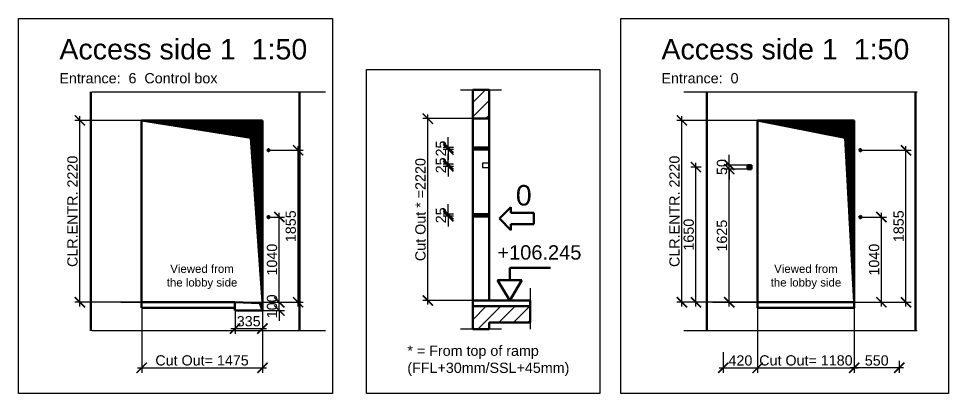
# Model space of a CAD drawing. Header units: millimetres. Extents: x -2854 to 202754, y -48725 to 27067.
# Drawn here: x 43564 to 54921, y -38031 to -33457 of the extents above; entities that cross this region are included whole.
import ezdxf

# ---------------------------------------------------------------- set-up
doc = ezdxf.new("R2010")
doc.units = ezdxf.units.MM
doc.linetypes.add('AM_ISO02W050', pattern=[7.5, 6, -1.5])
for name, color, linetype, lineweight in [('AM_0', 7, 'Continuous', 50), ('AM_5', 3, 'Continuous', 25), ('AM_8', 1, 'Continuous', 25), ('LDCar-AM_0', 7, 'Continuous', 50), ('LDCar-AM_4', 3, 'Continuous', 25), ('LDShaft-AM_0', 7, 'Continuous', 50), ('LDShaft-AM_3', 6, 'AM_ISO02W050', 25), ('LDShaft-AM_4', 3, 'Continuous', 25), ('LDShaft-AM_5', 3, 'Continuous', 25)]:
    doc.layers.add(name, color=color, linetype=linetype, lineweight=lineweight)
doc.layers.add('AM_VIEWS', color=1, linetype='Continuous', lineweight=25, plot=False)
doc.styles.add('LD', font='ARIALUNI.ttf')
doc.dimstyles.new('LIFT', dxfattribs={"dimtxt": 2.5, "dimasz": 2.5, "dimexe": 1.25, "dimexo": 0, "dimgap": 0.5, "dimtad": 1, "dimdec": 0, "dimzin": 1, "dimdsep": 46, "dimtxsty": 'LD', "dimblk": 'ARCHTICK', "dimcen": 0, "dimdle": 1, "dimclrd": 3, "dimclre": 3, "dimclrt": 4, "dimadec": 0, "dimazin": 0, "dimtp": 0.1, "dimtm": 0.1, "dimtfac": 0.71, "dimtdec": 0, "dimtix": 1, "dimtmove": 0, "dimatfit": 3, "dimfxl": 1, "dimtolj": 1, "dimarcsym": 0})

# ---------------------------------------------------------------- blocks, each defined once
blk = doc.blocks.new('LD_20260309095621_000000A2')
at = {"layer": 'LDCar-AM_4'}
blk.add_line((2500, 19020), (-350, 19020), dxfattribs=at)
blk = doc.blocks.new('LD_20260309095621_000000A3')
at = {"layer": 'LDCar-AM_4'}
blk.add_line((-350, 21940), (2500, 21940), dxfattribs=at)
blk = doc.blocks.new('LD_HOLE')
for p, q in [((-0.5, 0.5), (0.4046, 0.403)), ((-0.4375, 0.5), (-0.4375, 0.4933)), ((-0.4225, 0.5), (-0.4225, 0.4917)), ((-0.4075, 0.5), (-0.4075, 0.4901)), ((-0.3925, 0.5), (-0.3925, 0.4878)), ((-0.375, 0.5), (-0.375, 0.4866)), ((-0.36, 0.5), (-0.36, 0.485)), ((-0.345, 0.5), (-0.345, 0.4834)), ((-0.33, 0.5), (-0.33, 0.4818)), ((-0.3125, 0.5), (-0.3125, 0.4799)), ((-0.2975, 0.5), (-0.2975, 0.4783)), ((-0.2825, 0.5), (-0.2825, 0.4767)), ((-0.2675, 0.5), (-0.2675, 0.4751)), ((-0.25, 0.5), (-0.25, 0.4732)), ((-0.235, 0.5), (-0.235, 0.4716)), ((-0.22, 0.5), (-0.22, 0.47)), ((-0.205, 0.5), (-0.205, 0.4684)), ((-0.1875, 0.5), (-0.1875, 0.4665)), ((-0.1725, 0.5), (-0.1725, 0.4649)), ((-0.1575, 0.5), (-0.1575, 0.4633)), ((-0.1425, 0.5), (-0.1425, 0.4617)), ((-0.125, 0.5), (-0.125, 0.4598)), ((-0.11, 0.5), (-0.11, 0.4582)), ((-0.095, 0.5), (-0.095, 0.4566)), ((-0.08, 0.5), (-0.08, 0.455)), ((-0.0625, 0.5), (-0.0625, 0.4531)), ((-0.0475, 0.5), (-0.0475, 0.4515)), ((-0.0325, 0.5), (-0.0325, 0.4499)), ((-0.0175, 0.5), (-0.0175, 0.4483)), ((0, 0.5), (0, 0.4464)), ((0.015, 0.5), (0.015, 0.4448)), ((0.03, 0.5), (0.03, 0.4432)), ((0.045, 0.5), (0.045, 0.4416)), ((0.0625, 0.5), (0.0625, 0.4397)), ((0.0775, 0.5), (0.0775, 0.4381)), ((0.0925, 0.5), (0.0925, 0.4365)), ((0.1075, 0.5), (0.1075, 0.4349)), ((0.125, 0.5), (0.125, 0.433)), ((0.14, 0.5), (0.14, 0.4314)), ((0.155, 0.5), (0.155, 0.4298)), ((0.17, 0.5), (0.17, 0.4282)), ((0.1875, 0.5), (0.1875, 0.4263)), ((0.2025, 0.5), (0.2025, 0.4247)), ((0.2175, 0.5), (0.2175, 0.4231)), ((0.2325, 0.5), (0.2325, 0.4214)), ((0.25, 0.5), (0.25, 0.4196)), ((0.265, 0.5), (0.265, 0.418)), ((0.28, 0.5), (0.28, 0.4164)), ((0.295, 0.5), (0.295, 0.4147)), ((0.3125, 0.5), (0.3125, 0.4129)), ((0.3275, 0.5), (0.3275, 0.4113)), ((0.3425, 0.5), (0.3425, 0.4097)), ((0.3575, 0.5), (0.3575, 0.408)), ((0.375, 0.5), (0.375, 0.4062)), ((0.39, 0.5), (0.39, 0.4046)), ((0.405, 0.5), (0.405, 0.3989)), ((0.42, 0.5), (0.42, 0.257)), ((0.4375, 0.5), (0.4375, 0.0914)), ((0.4525, 0.5), (0.4525, -0.0505)), ((0.4675, 0.5), (0.4675, -0.1925)), ((0.4825, 0.5), (0.4825, -0.3344)), ((0.4046, 0.403), (0.5, -0.5))]:
    blk.add_line(p, q)
blk = doc.blocks.new('LD_20260309095621_000000C2')
at = {"layer": 'LDCar-AM_0', "xscale": 1475, "yscale": 2220, "zscale": 1475}
blk.add_blockref('LD_HOLE', (0, 0), dxfattribs=at)
blk = doc.blocks.new('_ArchTick')
at = {"color": 0, "linetype": 'ByBlock', "const_width": 0.15}
blk.add_lwpolyline([(-0.5, -0.5), (0.5, 0.5)], dxfattribs=at)
blk = doc.blocks.new('*D2655')
at = {"layer": 'Defpoints', "color": 0, "transparency": 16777216}
for p in [(44313, -34699), (45068, -34699), (45068, -36919)]:
    blk.add_point(p, dxfattribs=at)
at = {"layer": 'LDShaft-AM_5', "color": 3, "lineweight": -2, "transparency": 16777216}
for p, q in [((45068, -34699), (44250, -34699)), ((44313, -36969), (44313, -34649)), ((45068, -36919), (44250, -36919))]:
    blk.add_line(p, q, dxfattribs=at)
at = {"layer": 'LDShaft-AM_5', "color": 3, "lineweight": -2, "transparency": 16777216, "xscale": 125, "yscale": 125, "zscale": 125}
for p, rotation in [((44313, -34699), 90), ((44313, -36919), 270)]:
    blk.add_blockref('_ArchTick', p, dxfattribs=dict(at, rotation=rotation))
at = {"layer": 'LDShaft-AM_5', "color": 4, "transparency": 16777216, "insert": (44223, -35809), "char_height": 125, "attachment_point": 5, "rotation": 90, "style": 'LD'}
blk.add_mtext('\\A1;CLR.ENTR. 2220', dxfattribs=at)
blk = doc.blocks.new('*D2656')
at = {"layer": 'Defpoints', "color": 0, "transparency": 16777216}
for p in [(45068, -36919), (46543, -36919), (46543, -37719)]:
    blk.add_point(p, dxfattribs=at)
at = {"layer": 'LDShaft-AM_5', "color": 3, "lineweight": -2, "transparency": 16777216}
for p, q in [((45068, -36919), (45068, -37781)), ((46543, -36919), (46543, -37781)), ((45018, -37719), (46593, -37719))]:
    blk.add_line(p, q, dxfattribs=at)
at = {"layer": 'LDShaft-AM_5', "color": 3, "lineweight": -2, "transparency": 16777216, "xscale": 125, "yscale": 125, "zscale": 125, "rotation": 180}
blk.add_blockref('_ArchTick', (45068, -37719), dxfattribs=at)
at = {"layer": 'LDShaft-AM_5', "color": 3, "lineweight": -2, "transparency": 16777216, "xscale": 125, "yscale": 125, "zscale": 125}
blk.add_blockref('_ArchTick', (46543, -37719), dxfattribs=at)
at = {"layer": 'LDShaft-AM_5', "color": 4, "transparency": 16777216, "insert": (45805, -37629), "char_height": 125, "attachment_point": 5, "style": 'LD'}
blk.add_mtext('\\A1;Cut Out= 1475', dxfattribs=at)
blk = doc.blocks.new('*D2657')
at = {"layer": 'AM_5', "color": 3, "lineweight": -2, "transparency": 16777216}
for p, q in [((46618, -35064), (47040, -35064)), ((46978, -36969), (46978, -35014)), ((44813, -36919), (47040, -36919))]:
    blk.add_line(p, q, dxfattribs=at)
at = {"layer": 'Defpoints', "color": 0, "transparency": 16777216}
for p in [(46618, -35064), (46978, -35064), (44813, -36919)]:
    blk.add_point(p, dxfattribs=at)
at = {"layer": 'AM_5', "color": 3, "lineweight": -2, "transparency": 16777216, "xscale": 125, "yscale": 125, "zscale": 125}
for p, rotation in [((46978, -35064), 90), ((46978, -36919), 270)]:
    blk.add_blockref('_ArchTick', p, dxfattribs=dict(at, rotation=rotation))
at = {"layer": 'AM_5', "color": 4, "transparency": 16777216, "insert": (46889, -35991), "char_height": 125, "attachment_point": 5, "rotation": 90, "style": 'LD'}
blk.add_mtext('\\A1;1855', dxfattribs=at)
blk = doc.blocks.new('*D2658')
at = {"layer": 'AM_5', "color": 3, "lineweight": -2, "transparency": 16777216}
for p, q in [((46618, -35879), (46812, -35879)), ((46749, -36969), (46749, -35829)), ((44813, -36919), (46812, -36919))]:
    blk.add_line(p, q, dxfattribs=at)
at = {"layer": 'Defpoints', "color": 0, "transparency": 16777216}
for p in [(46618, -35879), (46749, -35879), (44813, -36919)]:
    blk.add_point(p, dxfattribs=at)
at = {"layer": 'AM_5', "color": 3, "lineweight": -2, "transparency": 16777216, "xscale": 125, "yscale": 125, "zscale": 125}
for p, rotation in [((46749, -35879), 90), ((46749, -36919), 270)]:
    blk.add_blockref('_ArchTick', p, dxfattribs=dict(at, rotation=rotation))
at = {"layer": 'AM_5', "color": 4, "transparency": 16777216, "insert": (46660, -36399), "char_height": 125, "attachment_point": 5, "rotation": 90, "style": 'LD'}
blk.add_mtext('\\A1;1040', dxfattribs=at)
blk = doc.blocks.new('*D2659')
at = {"layer": 'AM_5', "color": 3, "lineweight": -2, "transparency": 16777216}
for p, q in [((46208, -37019), (46208, -37303)), ((46543, -37019), (46543, -37303)), ((46158, -37240), (46593, -37240))]:
    blk.add_line(p, q, dxfattribs=at)
at = {"layer": 'Defpoints', "color": 0, "transparency": 16777216}
for p in [(46208, -37019), (46543, -37019), (46543, -37240)]:
    blk.add_point(p, dxfattribs=at)
at = {"layer": 'AM_5', "color": 3, "lineweight": -2, "transparency": 16777216, "xscale": 125, "yscale": 125, "zscale": 125, "rotation": 180}
blk.add_blockref('_ArchTick', (46208, -37240), dxfattribs=at)
at = {"layer": 'AM_5', "color": 3, "lineweight": -2, "transparency": 16777216, "xscale": 125, "yscale": 125, "zscale": 125}
blk.add_blockref('_ArchTick', (46543, -37240), dxfattribs=at)
at = {"layer": 'AM_5', "color": 4, "transparency": 16777216, "insert": (46375, -37151), "char_height": 125, "attachment_point": 5, "style": 'LD'}
blk.add_mtext('\\A1;335', dxfattribs=at)
blk = doc.blocks.new('LD_20260309095621_000000C7')
at = {"layer": 'LDCar-AM_4'}
blk.add_line((350, 945), (-150, 945), dxfattribs=at)
blk = doc.blocks.new('LD_20260309095621_000000C8')
at = {"layer": 'LDCar-AM_4'}
blk.add_line((-150, 3865), (350, 3865), dxfattribs=at)
blk = doc.blocks.new('LD_20260309095621_000000CA')
at = {"layer": 'LDShaft-AM_0'}
for p, q in [((200, 3865), (0, 3865)), ((0, 3865), (0, 3515)), ((200, 3515), (200, 3865)), ((0, 3515), (0, 3162.5)), ((0, 3515), (200, 3515)), ((200, 3162.5), (200, 3515)), ((0, 3162.5), (0, 3137.5)), ((0, 3162.5), (200, 3162.5)), ((200, 3137.5), (0, 3137.5)), ((0, 3137.5), (0, 2347.5)), ((200, 3137.5), (200, 3162.5)), ((200, 2347.5), (200, 3137.5)), ((0, 2347.5), (0, 2322.5)), ((0, 2347.5), (200, 2347.5)), ((200, 2322.5), (0, 2322.5)), ((0, 2322.5), (0, 1295)), ((200, 2322.5), (200, 2347.5)), ((200, 1295), (200, 2322.5)), ((80, 1225), (0, 1225)), ((0, 1225), (0, 945)), ((200, 1225), (80, 1225)), ((700, 1225), (200, 1225)), ((700, 1025), (700, 1225)), ((200, 945), (200, 1025)), ((200, 1025), (700, 1025)), ((0, 945), (80, 945)), ((80, 945), (200, 945))]:
    blk.add_line(p, q, dxfattribs=at)
blk = doc.blocks.new('LD_20260309095621_000000CC')
at = {"layer": 'LDShaft-AM_4'}
blk.add_line((700, 150), (700, -350), dxfattribs=at)
blk = doc.blocks.new('LD_ENTRY_R')
for p, q in [((0, 0), (141, 141)), ((141, 70), (141, 141)), ((0, 0), (141, -141)), ((141, 70), (422, 70)), ((422, -70), (422, 70)), ((141, -70), (422, -70)), ((141, -70), (141, -141))]:
    blk.add_line(p, q)
blk = doc.blocks.new('LD_20260309095621_000000CE')
at = {"layer": 'LDCar-AM_0'}
blk.add_blockref('LD_ENTRY_R', (0, 0), dxfattribs=at)
at = {"layer": 'LDCar-AM_0', "style": 'LD'}
blk.add_text('0', height=250, dxfattribs=at).set_placement((200, 160))
blk = doc.blocks.new('LD_ENTRY_FLOOR_R')
for p, q in [((0, 0), (-150, 250)), ((150, 250), (0, 0))]:
    blk.add_line(p, q)
at = {"layer": 'AM_0'}
for p, q in [((0, 398), (500, 398)), ((0, 250), (0, 398)), ((-150, 250), (150, 250))]:
    blk.add_line(p, q, dxfattribs=at)
blk = doc.blocks.new('LD_20260309095621_000000CF')
at = {"layer": 'LDCar-AM_0'}
blk.add_blockref('LD_ENTRY_FLOOR_R', (0, 0), dxfattribs=at)
at = {"layer": 'LDCar-AM_0', "style": 'LD'}
blk.add_text('+106.245', height=175, dxfattribs=at).set_placement((-150, 500))
blk = doc.blocks.new('LD_20260309095621_000000D0')
at = {"layer": 'LDShaft-AM_0'}
for p, q in [((80, 0), (0, 0)), ((0, 0), (0, -70)), ((200, 0), (80, 0)), ((700, 0), (200, 0)), ((700, -70), (700, 0)), ((0, -70), (80, -70)), ((80, -70), (200, -70)), ((200, -70), (700, -70))]:
    blk.add_line(p, q, dxfattribs=at)
blk = doc.blocks.new('LD_20260309095621_000000D3')
at = {"layer": 'AM_8'}
for p, q in [((0, 3712), (153, 3865)), ((0, 3536), (200, 3736)), ((156, 3515), (200, 3559)), ((0, 1061), (164, 1225)), ((61, 945), (341, 1225)), ((318, 1025), (518, 1225)), ((495, 1025), (695, 1225)), ((671, 1025), (700, 1054))]:
    blk.add_line(p, q, dxfattribs=at)
blk = doc.blocks.new('*D2660')
at = {"layer": 'Defpoints', "color": 0, "transparency": 16777216}
for p in [(48563, -34678), (49313, -34678), (49313, -36898)]:
    blk.add_point(p, dxfattribs=at)
at = {"layer": 'LDShaft-AM_5', "color": 3, "lineweight": -2, "transparency": 16777216}
for p, q in [((48563, -36948), (48563, -34628)), ((49313, -34678), (48500, -34678)), ((49313, -36898), (48500, -36898))]:
    blk.add_line(p, q, dxfattribs=at)
at = {"layer": 'LDShaft-AM_5', "color": 3, "lineweight": -2, "transparency": 16777216, "xscale": 125, "yscale": 125, "zscale": 125}
for p, rotation in [((48563, -34678), 90), ((48563, -36898), 270)]:
    blk.add_blockref('_ArchTick', p, dxfattribs=dict(at, rotation=rotation))
at = {"layer": 'LDShaft-AM_5', "color": 4, "transparency": 16777216, "insert": (48473, -35788), "char_height": 125, "attachment_point": 5, "rotation": 90, "style": 'LD'}
blk.add_mtext('\\A1;Cut Out * =2220 ', dxfattribs=at)
blk = doc.blocks.new('*D2661')
at = {"layer": 'AM_5', "color": 3, "lineweight": -2, "transparency": 16777216}
for p, q in [((48813, -35030), (48813, -34905)), ((48875, -35030), (48750, -35030)), ((48875, -35055), (48750, -35055)), ((48813, -35055), (48813, -35030)), ((48813, -35055), (48813, -35180))]:
    blk.add_line(p, q, dxfattribs=at)
at = {"layer": 'Defpoints', "color": 0, "transparency": 16777216}
for p in [(48813, -35030), (48875, -35030), (48875, -35055)]:
    blk.add_point(p, dxfattribs=at)
at = {"layer": 'AM_5', "color": 3, "lineweight": -2, "transparency": 16777216, "xscale": 125, "yscale": 125, "zscale": 125}
for p, rotation in [((48813, -35030), 270), ((48813, -35055), 90)]:
    blk.add_blockref('_ArchTick', p, dxfattribs=dict(at, rotation=rotation))
at = {"layer": 'AM_5', "color": 4, "transparency": 16777216, "insert": (48724, -35043), "char_height": 125, "attachment_point": 5, "rotation": 90, "style": 'LD'}
blk.add_mtext('\\A1;25', dxfattribs=at)
blk = doc.blocks.new('*D2662')
at = {"layer": 'AM_5', "color": 3, "lineweight": -2, "transparency": 16777216}
for p, q in [((48813, -35845), (48813, -35720)), ((48875, -35845), (48750, -35845)), ((48875, -35870), (48750, -35870)), ((48813, -35870), (48813, -35845)), ((48813, -35870), (48813, -35995))]:
    blk.add_line(p, q, dxfattribs=at)
at = {"layer": 'Defpoints', "color": 0, "transparency": 16777216}
for p in [(48813, -35845), (48875, -35845), (48875, -35870)]:
    blk.add_point(p, dxfattribs=at)
at = {"layer": 'AM_5', "color": 3, "lineweight": -2, "transparency": 16777216, "xscale": 125, "yscale": 125, "zscale": 125}
for p, rotation in [((48813, -35845), 270), ((48813, -35870), 90)]:
    blk.add_blockref('_ArchTick', p, dxfattribs=dict(at, rotation=rotation))
at = {"layer": 'AM_5', "color": 4, "transparency": 16777216, "insert": (48724, -35858), "char_height": 125, "attachment_point": 5, "rotation": 90, "style": 'LD'}
blk.add_mtext('\\A1;25', dxfattribs=at)
blk = doc.blocks.new('LD_20260309095621_000000D7')
at = {"layer": 'LDCar-AM_4'}
blk.add_line((2500, 945), (-350, 945), dxfattribs=at)
blk = doc.blocks.new('LD_20260309095621_000000D8')
at = {"layer": 'LDCar-AM_4'}
blk.add_line((-350, 3865), (2500, 3865), dxfattribs=at)
blk = doc.blocks.new('LD_20260309095621_000000ED')
at = {"layer": 'LDCar-AM_0', "xscale": 1180, "yscale": 2220, "zscale": 1180}
blk.add_blockref('LD_HOLE', (0, 0), dxfattribs=at)
blk = doc.blocks.new('LD_20260309095621_000000F4')
at = {"layer": 'LDShaft-AM_0'}
for p, q in [((550, 0), (550, -70)), ((1730, 0), (550, 0)), ((1730, -70), (1730, 0)), ((550, -70), (1730, -70))]:
    blk.add_line(p, q, dxfattribs=at)
blk = doc.blocks.new('*D2663')
at = {"layer": 'Defpoints', "color": 0, "transparency": 16777216}
for p in [(51666, -34699), (52591, -34699), (52591, -36919)]:
    blk.add_point(p, dxfattribs=at)
at = {"layer": 'LDShaft-AM_5', "color": 3, "lineweight": -2, "transparency": 16777216}
for p, q in [((52591, -34699), (51603, -34699)), ((51666, -36969), (51666, -34649)), ((52591, -36919), (51603, -36919))]:
    blk.add_line(p, q, dxfattribs=at)
at = {"layer": 'LDShaft-AM_5', "color": 3, "lineweight": -2, "transparency": 16777216, "xscale": 125, "yscale": 125, "zscale": 125}
for p, rotation in [((51666, -34699), 90), ((51666, -36919), 270)]:
    blk.add_blockref('_ArchTick', p, dxfattribs=dict(at, rotation=rotation))
at = {"layer": 'LDShaft-AM_5', "color": 4, "transparency": 16777216, "insert": (51576, -35809), "char_height": 125, "attachment_point": 5, "rotation": 90, "style": 'LD'}
blk.add_mtext('\\A1;CLR.ENTR. 2220', dxfattribs=at)
blk = doc.blocks.new('*D2664')
at = {"layer": 'AM_5', "color": 3, "lineweight": -2, "transparency": 16777216}
for p, q in [((53846, -35064), (54465, -35064)), ((54403, -36969), (54403, -35014)), ((52041, -36919), (54465, -36919))]:
    blk.add_line(p, q, dxfattribs=at)
at = {"layer": 'Defpoints', "color": 0, "transparency": 16777216}
for p in [(53846, -35064), (54403, -35064), (52041, -36919)]:
    blk.add_point(p, dxfattribs=at)
at = {"layer": 'AM_5', "color": 3, "lineweight": -2, "transparency": 16777216, "xscale": 125, "yscale": 125, "zscale": 125}
for p, rotation in [((54403, -35064), 90), ((54403, -36919), 270)]:
    blk.add_blockref('_ArchTick', p, dxfattribs=dict(at, rotation=rotation))
at = {"layer": 'AM_5', "color": 4, "transparency": 16777216, "insert": (54314, -35991), "char_height": 125, "attachment_point": 5, "rotation": 90, "style": 'LD'}
blk.add_mtext('\\A1;1855', dxfattribs=at)
blk = doc.blocks.new('*D2665')
at = {"layer": 'AM_5', "color": 3, "lineweight": -2, "transparency": 16777216}
for p, q in [((53846, -35879), (54166, -35879)), ((54103, -36969), (54103, -35829)), ((52041, -36919), (54166, -36919))]:
    blk.add_line(p, q, dxfattribs=at)
at = {"layer": 'Defpoints', "color": 0, "transparency": 16777216}
for p in [(53846, -35879), (54103, -35879), (52041, -36919)]:
    blk.add_point(p, dxfattribs=at)
at = {"layer": 'AM_5', "color": 3, "lineweight": -2, "transparency": 16777216, "xscale": 125, "yscale": 125, "zscale": 125}
for p, rotation in [((54103, -35879), 90), ((54103, -36919), 270)]:
    blk.add_blockref('_ArchTick', p, dxfattribs=dict(at, rotation=rotation))
at = {"layer": 'AM_5', "color": 4, "transparency": 16777216, "insert": (54014, -36399), "char_height": 125, "attachment_point": 5, "rotation": 90, "style": 'LD'}
blk.add_mtext('\\A1;1040', dxfattribs=at)
blk = doc.blocks.new('*D2666')
at = {"layer": 'Defpoints', "color": 0, "transparency": 16777216}
for p in [(52591, -37656), (53771, -37656), (53771, -37719)]:
    blk.add_point(p, dxfattribs=at)
at = {"layer": 'LDShaft-AM_5', "color": 3, "lineweight": -2, "transparency": 16777216}
for p, q in [((52591, -37656), (52591, -37781)), ((53771, -37656), (53771, -37781)), ((52541, -37719), (53821, -37719))]:
    blk.add_line(p, q, dxfattribs=at)
at = {"layer": 'LDShaft-AM_5', "color": 3, "lineweight": -2, "transparency": 16777216, "xscale": 125, "yscale": 125, "zscale": 125, "rotation": 180}
blk.add_blockref('_ArchTick', (52591, -37719), dxfattribs=at)
at = {"layer": 'LDShaft-AM_5', "color": 3, "lineweight": -2, "transparency": 16777216, "xscale": 125, "yscale": 125, "zscale": 125}
blk.add_blockref('_ArchTick', (53771, -37719), dxfattribs=at)
at = {"layer": 'LDShaft-AM_5', "color": 4, "transparency": 16777216, "insert": (53181, -37629), "char_height": 125, "attachment_point": 5, "style": 'LD'}
blk.add_mtext('\\A1;Cut Out= 1180', dxfattribs=at)
blk = doc.blocks.new('LD_20260610102014_000001DB')
at = {"layer": 'LDShaft-AM_0'}
for p, q in [((-200, 21940), (-200, 19020)), ((2350, 19020), (2350, 21940)), ((420, 19300), (420, 21590)), ((420, 21590), (1895, 21590)), ((1895, 21590), (1895, 21252)), ((1895, 21252), (1895, 21227)), ((1965, 21237), (1970, 21238)), ((1970, 21238), (1975, 21237)), ((1895, 21227), (1895, 20785)), ((1958, 21230), (1961, 21234)), ((1958, 21225), (1958, 21230)), ((1958, 21220), (1958, 21225)), ((1961, 21216), (1958, 21220)), ((1961, 21234), (1965, 21237)), ((1965, 21213), (1961, 21216)), ((1970, 21212), (1965, 21213)), ((1975, 21213), (1970, 21212)), ((1975, 21237), (1979, 21234)), ((1979, 21216), (1975, 21213)), ((1979, 21234), (1982, 21230)), ((1982, 21220), (1979, 21216)), ((1982, 21230), (1982, 21225)), ((1982, 21225), (1982, 21220)), ((1895, 20785), (1895, 20437)), ((1895, 20437), (1895, 20412)), ((1895, 20412), (1895, 19970)), ((1958, 20415), (1961, 20419)), ((1958, 20410), (1958, 20415)), ((1958, 20405), (1958, 20410)), ((1961, 20401), (1958, 20405)), ((1961, 20419), (1965, 20422)), ((1965, 20398), (1961, 20401)), ((1965, 20422), (1970, 20422)), ((1970, 20398), (1965, 20398)), ((1970, 20422), (1975, 20422)), ((1975, 20398), (1970, 20398)), ((1975, 20422), (1979, 20419)), ((1979, 20401), (1975, 20398)), ((1979, 20419), (1982, 20415)), ((1982, 20405), (1979, 20401)), ((1982, 20415), (1982, 20410)), ((1982, 20410), (1982, 20405)), ((1895, 19970), (1895, 19270)), ((1560, 19300), (420, 19300)), ((1560, 19270), (1560, 19300)), ((1895, 19270), (1560, 19270))]:
    blk.add_line(p, q, dxfattribs=at)
blk = doc.blocks.new('LD_20260610102014_000001F5')
at = {"layer": 'LDCar-AM_0', "xscale": 335, "yscale": 100, "zscale": 335}
blk.add_blockref('LD_HOLE', (0, 0), dxfattribs=at)
blk = doc.blocks.new('LD_20260610102014_000001F6')
at = {"layer": 'LDShaft-AM_0'}
for p, q in [((1560, 0), (420, 0)), ((420, 0), (420, -70)), ((1560, -70), (1560, 0)), ((420, -70), (1560, -70))]:
    blk.add_line(p, q, dxfattribs=at)
blk = doc.blocks.new('*D2667')
at = {"layer": 'Defpoints', "color": 0, "transparency": 16777216}
for p in [(46375, -36919), (46375, -37019), (46749, -36919)]:
    blk.add_point(p, dxfattribs=at)
at = {"layer": 'LDShaft-AM_5', "color": 3, "lineweight": -2, "transparency": 16777216}
for p, q in [((46749, -36919), (46749, -36794)), ((46375, -36919), (46812, -36919)), ((46375, -37019), (46812, -37019)), ((46749, -37019), (46749, -36919)), ((46749, -37019), (46749, -37144))]:
    blk.add_line(p, q, dxfattribs=at)
at = {"layer": 'LDShaft-AM_5', "color": 3, "lineweight": -2, "transparency": 16777216, "xscale": 125, "yscale": 125, "zscale": 125}
for p, rotation in [((46749, -36919), 270), ((46749, -37019), 90)]:
    blk.add_blockref('_ArchTick', p, dxfattribs=dict(at, rotation=rotation))
at = {"layer": 'LDShaft-AM_5', "color": 4, "transparency": 16777216, "insert": (46660, -36969), "char_height": 125, "attachment_point": 5, "rotation": 90, "style": 'LD'}
blk.add_mtext('\\A1;100', dxfattribs=at)
blk = doc.blocks.new('*D2668')
at = {"layer": 'Defpoints', "color": 0, "transparency": 16777216}
for p in [(53771, -36919), (54321, -37633), (54321, -37719)]:
    blk.add_point(p, dxfattribs=at)
at = {"layer": 'LDShaft-AM_5', "color": 3, "lineweight": -2, "transparency": 16777216}
for p, q in [((53771, -36919), (53771, -37781)), ((54321, -37633), (54321, -37781)), ((54371, -37719), (53721, -37719))]:
    blk.add_line(p, q, dxfattribs=at)
at = {"layer": 'LDShaft-AM_5', "color": 3, "lineweight": -2, "transparency": 16777216, "xscale": 125, "yscale": 125, "zscale": 125, "rotation": 180}
blk.add_blockref('_ArchTick', (53771, -37719), dxfattribs=at)
at = {"layer": 'LDShaft-AM_5', "color": 3, "lineweight": -2, "transparency": 16777216, "xscale": 125, "yscale": 125, "zscale": 125}
blk.add_blockref('_ArchTick', (54321, -37719), dxfattribs=at)
at = {"layer": 'LDShaft-AM_5', "color": 4, "transparency": 16777216, "insert": (54046, -37630), "char_height": 125, "attachment_point": 5, "style": 'LD'}
blk.add_mtext('\\A1;550', dxfattribs=at)
blk = doc.blocks.new('*D2669')
at = {"layer": 'Defpoints', "color": 0, "transparency": 16777216}
for p in [(52591, -36919), (52171, -37526), (52591, -37719)]:
    blk.add_point(p, dxfattribs=at)
at = {"layer": 'LDShaft-AM_5', "color": 3, "lineweight": -2, "transparency": 16777216}
for p, q in [((52591, -36919), (52591, -37781)), ((52171, -37526), (52171, -37781)), ((52121, -37719), (52641, -37719))]:
    blk.add_line(p, q, dxfattribs=at)
at = {"layer": 'LDShaft-AM_5', "color": 3, "lineweight": -2, "transparency": 16777216, "xscale": 125, "yscale": 125, "zscale": 125, "rotation": 180}
blk.add_blockref('_ArchTick', (52171, -37719), dxfattribs=at)
at = {"layer": 'LDShaft-AM_5', "color": 3, "lineweight": -2, "transparency": 16777216, "xscale": 125, "yscale": 125, "zscale": 125}
blk.add_blockref('_ArchTick', (52591, -37719), dxfattribs=at)
at = {"layer": 'LDShaft-AM_5', "color": 4, "transparency": 16777216, "insert": (52381, -37630), "char_height": 125, "attachment_point": 5, "style": 'LD'}
blk.add_mtext('\\A1;420', dxfattribs=at)
blk = doc.blocks.new('LD_20260610110119_00000171')
at = {"layer": 'LDShaft-AM_0'}
for p, q in [((-200, 3865), (-200, 945)), ((2350, 945), (2350, 3865)), ((420, 1225), (420, 3515)), ((420, 3515), (1600, 3515)), ((1600, 3515), (1600, 3177)), ((1600, 3177), (1600, 3152)), ((1600, 3152), (1600, 2710)), ((1662, 3150), (1663, 3155)), ((1663, 3145), (1662, 3150)), ((1663, 3155), (1666, 3159)), ((1666, 3141), (1663, 3145)), ((1666, 3159), (1670, 3162)), ((1670, 3138), (1666, 3141)), ((1670, 3162), (1675, 3162)), ((1675, 3138), (1670, 3138)), ((1675, 3162), (1680, 3162)), ((1680, 3138), (1675, 3138)), ((1680, 3162), (1684, 3159)), ((1684, 3141), (1680, 3138)), ((1684, 3159), (1687, 3155)), ((1687, 3145), (1684, 3141)), ((1687, 3155), (1688, 3150)), ((1688, 3150), (1687, 3145)), ((295, 2920), (295, 2970)), ((295, 2970), (295, 2962)), ((295, 2970), (345, 2970)), ((295, 2962), (295, 2937)), ((308, 2950), (311, 2954)), ((311, 2954), (315, 2957)), ((315, 2957), (320, 2958)), ((320, 2958), (325, 2957)), ((325, 2957), (329, 2954)), ((329, 2954), (332, 2950)), ((345, 2970), (345, 2920)), ((345, 2953), (345, 2970)), ((295, 2937), (295, 2920)), ((345, 2920), (295, 2920)), ((295, 2920), (328, 2920)), ((308, 2940), (307, 2945)), ((307, 2945), (308, 2950)), ((311, 2936), (308, 2940)), ((315, 2933), (311, 2936)), ((320, 2932), (315, 2933)), ((325, 2933), (320, 2932)), ((329, 2936), (325, 2933)), ((328, 2920), (345, 2920)), ((332, 2940), (329, 2936)), ((332, 2950), (332, 2945)), ((332, 2945), (332, 2940)), ((345, 2920), (345, 2953)), ((1600, 2710), (1600, 2362)), ((1600, 2362), (1600, 2337)), ((1600, 2337), (1600, 1895)), ((1662, 2335), (1663, 2340)), ((1663, 2330), (1662, 2335)), ((1663, 2340), (1666, 2344)), ((1666, 2326), (1663, 2330)), ((1666, 2344), (1670, 2347)), ((1670, 2323), (1666, 2326)), ((1670, 2347), (1675, 2348)), ((1675, 2322), (1670, 2323)), ((1675, 2348), (1680, 2347)), ((1680, 2323), (1675, 2322)), ((1680, 2347), (1684, 2344)), ((1684, 2326), (1680, 2323)), ((1684, 2344), (1687, 2340)), ((1687, 2330), (1684, 2326)), ((1687, 2340), (1688, 2335)), ((1688, 2335), (1687, 2330)), ((1600, 1895), (1600, 1225)), ((1600, 1225), (420, 1225))]:
    blk.add_line(p, q, dxfattribs=at)
blk = doc.blocks.new('*D2670')
at = {"layer": 'Defpoints', "color": 0, "transparency": 16777216}
for p in [(52245, -35294), (52441, -35294), (52491, -36919)]:
    blk.add_point(p, dxfattribs=at)
at = {"layer": 'LDShaft-AM_5', "color": 3, "lineweight": -2, "transparency": 16777216}
for p, q in [((52441, -35294), (52182, -35294)), ((52245, -36969), (52245, -35244)), ((52491, -36919), (52182, -36919))]:
    blk.add_line(p, q, dxfattribs=at)
at = {"layer": 'LDShaft-AM_5', "color": 3, "lineweight": -2, "transparency": 16777216, "xscale": 125, "yscale": 125, "zscale": 125}
for p, rotation in [((52245, -35294), 90), ((52245, -36919), 270)]:
    blk.add_blockref('_ArchTick', p, dxfattribs=dict(at, rotation=rotation))
at = {"layer": 'LDShaft-AM_5', "color": 4, "transparency": 16777216, "insert": (52156, -36106), "char_height": 125, "attachment_point": 5, "rotation": 90, "style": 'LD'}
blk.add_mtext('\\A1;1625', dxfattribs=at)
blk = doc.blocks.new('*D2671')
at = {"layer": 'Defpoints', "color": 0, "transparency": 16777216}
for p in [(52245, -35244), (52466, -35294), (52491, -35244)]:
    blk.add_point(p, dxfattribs=at)
at = {"layer": 'LDShaft-AM_5', "color": 3, "lineweight": -2, "transparency": 16777216}
for p, q in [((52245, -35244), (52245, -35119)), ((52491, -35244), (52182, -35244)), ((52466, -35294), (52182, -35294)), ((52245, -35294), (52245, -35244)), ((52245, -35294), (52245, -35419))]:
    blk.add_line(p, q, dxfattribs=at)
at = {"layer": 'LDShaft-AM_5', "color": 3, "lineweight": -2, "transparency": 16777216, "xscale": 125, "yscale": 125, "zscale": 125}
for p, rotation in [((52245, -35244), 270), ((52245, -35294), 90)]:
    blk.add_blockref('_ArchTick', p, dxfattribs=dict(at, rotation=rotation))
at = {"layer": 'LDShaft-AM_5', "color": 4, "transparency": 16777216, "insert": (52156, -35269), "char_height": 125, "attachment_point": 5, "rotation": 90, "style": 'LD'}
blk.add_mtext('\\A1;50', dxfattribs=at)
blk = doc.blocks.new('_NONE')
blk = doc.blocks.new('*D2672')
at = {"layer": 'AM_5', "color": 3, "lineweight": -2, "transparency": 16777216}
for p, q in [((51901, -35269), (51776, -35269)), ((51838, -36969), (51838, -35219)), ((51901, -36919), (51776, -36919))]:
    blk.add_line(p, q, dxfattribs=at)
at = {"layer": 'Defpoints', "color": 0, "transparency": 16777216}
for p in [(51838, -35269), (51901, -35269), (51901, -36919)]:
    blk.add_point(p, dxfattribs=at)
at = {"layer": 'AM_5', "color": 3, "lineweight": -2, "transparency": 16777216, "xscale": 125, "yscale": 125, "zscale": 125}
for p, rotation in [((51838, -35269), 90), ((51838, -36919), 270)]:
    blk.add_blockref('_ArchTick', p, dxfattribs=dict(at, rotation=rotation))
at = {"layer": 'AM_5', "color": 4, "transparency": 16777216, "insert": (51750, -36094), "char_height": 125, "attachment_point": 5, "rotation": 90, "style": 'LD'}
blk.add_mtext('\\A1;1650', dxfattribs=at)
blk = doc.blocks.new('LD_20260610110119_0000019F')
at = {"layer": 'LDShaft-AM_3'}
for p, q in [((40, 25), (-40, 25)), ((-40, 25), (-40, -25)), ((40, -25), (40, 25)), ((-40, -25), (40, -25))]:
    blk.add_line(p, q, dxfattribs=at)
blk = doc.blocks.new('*D2673')
at = {"layer": 'Defpoints', "color": 0, "transparency": 16777216}
for p in [(48563, -34678), (49313, -34678), (49313, -36898)]:
    blk.add_point(p, dxfattribs=at)
at = {"layer": 'LDShaft-AM_5', "color": 3, "lineweight": -2, "transparency": 16777216}
for p, q in [((48563, -36948), (48563, -34628)), ((49313, -34678), (48500, -34678)), ((49313, -36898), (48500, -36898))]:
    blk.add_line(p, q, dxfattribs=at)
at = {"layer": 'LDShaft-AM_5', "color": 3, "lineweight": -2, "transparency": 16777216, "xscale": 125, "yscale": 125, "zscale": 125}
for p, rotation in [((48563, -34678), 90), ((48563, -36898), 270)]:
    blk.add_blockref('_ArchTick', p, dxfattribs=dict(at, rotation=rotation))
at = {"layer": 'LDShaft-AM_5', "color": 4, "transparency": 16777216, "insert": (48473, -35788), "char_height": 125, "attachment_point": 5, "rotation": 90, "style": 'LD'}
blk.add_mtext('\\A1;Cut Out * =2220 ', dxfattribs=at)
blk = doc.blocks.new('*D2674')
at = {"layer": 'AM_5', "color": 3, "lineweight": -2, "transparency": 16777216}
for p, q in [((48813, -35235), (48813, -35110)), ((48875, -35235), (48750, -35235)), ((48875, -35260), (48750, -35260)), ((48813, -35260), (48813, -35235)), ((48813, -35260), (48813, -35385))]:
    blk.add_line(p, q, dxfattribs=at)
at = {"layer": 'Defpoints', "color": 0, "transparency": 16777216}
for p in [(48813, -35235), (48875, -35235), (48875, -35260)]:
    blk.add_point(p, dxfattribs=at)
at = {"layer": 'AM_5', "color": 3, "lineweight": -2, "transparency": 16777216, "xscale": 125, "yscale": 125, "zscale": 125}
for p, rotation in [((48813, -35235), 270), ((48813, -35260), 90)]:
    blk.add_blockref('_ArchTick', p, dxfattribs=dict(at, rotation=rotation))
at = {"layer": 'AM_5', "color": 4, "transparency": 16777216, "insert": (48724, -35248), "char_height": 125, "attachment_point": 5, "rotation": 90, "style": 'LD'}
blk.add_mtext('\\A1;25', dxfattribs=at)
blk = doc.blocks.new('*D2675')
at = {"layer": 'AM_5', "color": 3, "lineweight": -2, "transparency": 16777216}
for p, q in [((48813, -35845), (48813, -35720)), ((48875, -35845), (48750, -35845)), ((48875, -35870), (48750, -35870)), ((48813, -35870), (48813, -35845)), ((48813, -35870), (48813, -35995))]:
    blk.add_line(p, q, dxfattribs=at)
at = {"layer": 'Defpoints', "color": 0, "transparency": 16777216}
for p in [(48813, -35845), (48875, -35845), (48875, -35870)]:
    blk.add_point(p, dxfattribs=at)
at = {"layer": 'AM_5', "color": 3, "lineweight": -2, "transparency": 16777216, "xscale": 125, "yscale": 125, "zscale": 125}
for p, rotation in [((48813, -35845), 270), ((48813, -35870), 90)]:
    blk.add_blockref('_ArchTick', p, dxfattribs=dict(at, rotation=rotation))
at = {"layer": 'AM_5', "color": 4, "transparency": 16777216, "insert": (48724, -35858), "char_height": 125, "attachment_point": 5, "rotation": 90, "style": 'LD'}
blk.add_mtext('\\A1;25', dxfattribs=at)
blk = doc.blocks.new('*D2676')
at = {"layer": 'AM_5', "color": 3, "lineweight": -2, "transparency": 16777216}
for p, q in [((48813, -35030), (48813, -34905)), ((48875, -35030), (48750, -35030)), ((48875, -35055), (48750, -35055)), ((48813, -35055), (48813, -35030)), ((48813, -35055), (48813, -35180))]:
    blk.add_line(p, q, dxfattribs=at)
at = {"layer": 'Defpoints', "color": 0, "transparency": 16777216}
for p in [(48813, -35030), (48875, -35030), (48875, -35055)]:
    blk.add_point(p, dxfattribs=at)
at = {"layer": 'AM_5', "color": 3, "lineweight": -2, "transparency": 16777216, "xscale": 125, "yscale": 125, "zscale": 125}
for p, rotation in [((48813, -35030), 270), ((48813, -35055), 90)]:
    blk.add_blockref('_ArchTick', p, dxfattribs=dict(at, rotation=rotation))
at = {"layer": 'AM_5', "color": 4, "transparency": 16777216, "insert": (48724, -35043), "char_height": 125, "attachment_point": 5, "rotation": 90, "style": 'LD'}
blk.add_mtext('\\A1;25', dxfattribs=at)

msp = doc.modelspace()

# ---------------------------------------------------------------- linework, layer by layer
at = {"layer": 'AM_VIEWS'}
for points in [[(43564.5, -33456.9), (47397.5, -33456.9), (47397.5, -38031.1), (43564.5, -38031.1)], [(50921.3, -33456.9), (54921.3, -33456.9), (54921.3, -38031.1), (50921.3, -38031.1)], [(47812.5, -34077.7), (50664.9, -34077.7), (50664.9, -38031.1), (47812.5, -38031.1)]]:
    msp.add_lwpolyline(points, close=True, dxfattribs=at)

# ---------------------------------------------------------------- block references
for name, p in [('LD_20260610102014_000001DB', (44647.5, -56288.6)), ('LD_20260309095621_000000A3', (44812.5, -56288.6)), ('LD_20260309095621_000000C8', (49112.5, -38192.7)), ('LD_20260309095621_000000CA', (49112.5, -38192.7)), ('LD_20260309095621_000000D3', (49112.5, -38192.7)), ('LD_20260309095621_000000D8', (52041.3, -38213.6)), ('LD_20260610110119_00000171', (52171.3, -38213.6)), ('LD_20260309095621_000000C2', (45805, -35808.6)), ('LD_20260309095621_000000ED', (53181.3, -35808.6)), ('LD_20260610110119_0000019F', (49272.5, -35247.7)), ('LD_20260309095621_000000CE', (49437.5, -35897.7)), ('LD_20260309095621_000000CF', (49562.5, -36897.7)), ('LD_20260309095621_000000CC', (49112.5, -36897.7)), ('LD_20260309095621_000000D0', (49112.5, -36897.7)), ('LD_20260610102014_000001F6', (44647.5, -36918.6)), ('LD_20260610102014_000001F5', (46375, -36968.6)), ('LD_20260309095621_000000F4', (52041.3, -36918.6)), ('LD_20260309095621_000000C7', (49112.5, -38192.7)), ('LD_20260309095621_000000A2', (44812.5, -56288.6)), ('LD_20260309095621_000000D7', (52041.3, -38213.6))]:
    msp.add_blockref(name, p)

# ---------------------------------------------------------------- texts
at = {"layer": 'LDShaft-AM_0', "style": 'LD'}
for s, insert, char_height, width, attachment_point in [('\\fArial Unicode MS|b0|i0;\\l\\C256;Access side 1  1:50\\P\\H0.5x;\\SEntrance:  6  Control box ', (44062.5, -34248.6), 250, 3500, 7), ('\\fArial Unicode MS|b0|i0;\\l\\C256;Access side 1  1:50\\P\\H0.5x;\\SEntrance:  0', (51416, -34248.6), 250, 3500, 7), ('\\fArial Unicode MS|b0|i0;\\l\\C256;Viewed from\\Pthe lobby side', (45805, -36608.6), 100, 1500, 5), ('\\fArial Unicode MS|b0|i0;\\l\\C256;Viewed from\\Pthe lobby side', (53181.3, -36608.6), 100, 1500, 5)]:
    msp.add_mtext(s, dxfattribs=dict(at, insert=insert, char_height=char_height, width=width, attachment_point=attachment_point))
at = {"layer": 'LDShaft-AM_0', "insert": (48312.5, -37447.7), "char_height": 125, "attachment_point": 1, "style": 'LD'}
msp.add_mtext('\\fArial Unicode MS|b0|i0;\\l\\C7;* = From top of ramp\\P(FFL+30mm/SSL+45mm)', dxfattribs=at)

# ---------------------------------------------------------------- dimensions: what is measured, and where the dimension line sits
at = {"layer": 'AM_5'}
for base, p1, p2, picture, middle in [((48812.5, -35030.2), (48875, -35055.2), (48875, -35030.2), '*D2661', (48723.7, -35042.7)), ((48812.5, -35030.2), (48875, -35055.2), (48875, -35030.2), '*D2676', (48723.7, -35042.7)), ((46977.9, -35063.6), (44812.5, -36918.6), (46617.5, -35063.6), '*D2657', (46889, -35991.1)), ((48812.5, -35235.2), (48875, -35260.2), (48875, -35235.2), '*D2674', (48723.7, -35247.7)), ((51838.5, -35268.6), (51901, -36918.6), (51901, -35268.6), '*D2672', (51749.6, -36093.6)), ((48812.5, -35845.2), (48875, -35870.2), (48875, -35845.2), '*D2662', (48723.7, -35857.7)), ((48812.5, -35845.2), (48875, -35870.2), (48875, -35845.2), '*D2675', (48723.7, -35857.7)), ((46749, -35878.6), (44812.5, -36918.6), (46617.5, -35878.6), '*D2658', (46660.2, -36398.6))]:
    dim = msp.add_linear_dim(base=base, p1=p1, p2=p2, angle=90, dimstyle='LIFT', override={"dimscale": 50, "dimtxt": 2.5, "dimtix": 1}, dxfattribs=at)
    dim.commit()
    dim.dimension.update_dxf_attribs({"geometry": picture, "text_midpoint": middle})
for base, p2, picture, middle in [((54403, -35063.6), (53846.3, -35063.6), '*D2664', (54403, -35991.1)), ((54103.3, -35878.6), (53846.3, -35878.6), '*D2665', (54103.3, -36398.6))]:
    dim = msp.add_linear_dim(base=base, p1=(52041.3, -36918.6), p2=p2, angle=90, dimstyle='LIFT', override={"dimscale": 50, "dimtxt": 2.5, "dimtix": 1}, dxfattribs=at)
    dim.commit()
    dim.dimension.update_dxf_attribs({"geometry": picture, "text_midpoint": middle, "dimtype": 160})
dim = msp.add_linear_dim(base=(46542.5, -37240.3), p1=(46207.5, -37018.6), p2=(46542.5, -37018.6), dimstyle='LIFT', override={"dimscale": 50, "dimtxt": 2.5, "dimtix": 1, "dimtmove": 2}, dxfattribs=at)
dim.commit()
dim.dimension.update_dxf_attribs({"geometry": '*D2659', "text_midpoint": (46375, -37151.5)})
at = {"layer": 'LDShaft-AM_5'}
for base, p1, p2, text, picture, middle in [((44312.5, -34698.6), (45067.5, -36918.6), (45067.5, -34698.6), 'CLR.ENTR. <>', '*D2655', (44222.9, -35808.6)), ((48562.5, -34677.7), (49312.5, -36897.7), (49312.5, -34677.7), 'Cut Out * =<> ', '*D2660', (48472.9, -35787.7)), ((48562.5, -34677.7), (49312.5, -36897.7), (49312.5, -34677.7), 'Cut Out * =<> ', '*D2673', (48472.9, -35787.7)), ((51666, -34698.6), (52591.3, -36918.6), (52591.3, -34698.6), 'CLR.ENTR. <>', '*D2663', (51576.4, -35808.6))]:
    dim = msp.add_linear_dim(base=base, p1=p1, p2=p2, angle=90, text=text, dimstyle='LIFT', override={"dimscale": 50, "dimtxt": 2.5, "dimtix": 1}, dxfattribs=at)
    dim.commit()
    dim.dimension.update_dxf_attribs({"geometry": picture, "text_midpoint": middle})
for base, p1, p2, override, picture, middle in [((52244.9, -35243.6), (52466.3, -35293.6), (52491.3, -35243.6), {"dimscale": 50, "dimblk1": 'NONE'}, '*D2671', (52156.1, -35268.6)), ((52244.9, -35293.6), (52491.3, -36918.6), (52441.4, -35293.6), {"dimscale": 50}, '*D2670', (52156.1, -36106.1)), ((46749, -36918.6), (46375, -37018.6), (46375, -36918.6), {"dimscale": 50}, '*D2667', (46660.2, -36968.6))]:
    dim = msp.add_linear_dim(base=base, p1=p1, p2=p2, angle=90, dimstyle='LIFT', override=override, dxfattribs=at)
    dim.commit()
    dim.dimension.update_dxf_attribs({"geometry": picture, "text_midpoint": middle})
for base, p1, p2, picture, middle in [((46542.5, -37718.6), (45067.5, -36918.6), (46542.5, -36918.6), '*D2656', (45805, -37628.9)), ((53771.3, -37718.6), (52591.3, -37656.1), (53771.3, -37656.1), '*D2666', (53181.3, -37628.9))]:
    dim = msp.add_linear_dim(base=base, p1=p1, p2=p2, text='Cut Out= <>', dimstyle='LIFT', override={"dimscale": 50, "dimtxt": 2.5, "dimtix": 1}, dxfattribs=at)
    dim.commit()
    dim.dimension.update_dxf_attribs({"geometry": picture, "text_midpoint": middle})
for base, p1, p2, override, picture, middle in [((52591.3, -37718.6), (52171.3, -37525.9), (52591.3, -36918.6), {"dimscale": 50, "dimtxt": 2.5, "dimjust": 2, "dimtix": 0}, '*D2669', (52381.3, -37629.7)), ((54321.3, -37718.6), (53771.3, -36918.6), (54321.3, -37633), {"dimscale": 50, "dimtxt": 2.5, "dimjust": 1, "dimtix": 0}, '*D2668', (54046.3, -37629.7))]:
    dim = msp.add_linear_dim(base=base, p1=p1, p2=p2, dimstyle='LIFT', override=override, dxfattribs=at)
    dim.commit()
    dim.dimension.update_dxf_attribs({"geometry": picture, "text_midpoint": middle})

doc.saveas('drawing.dxf')
